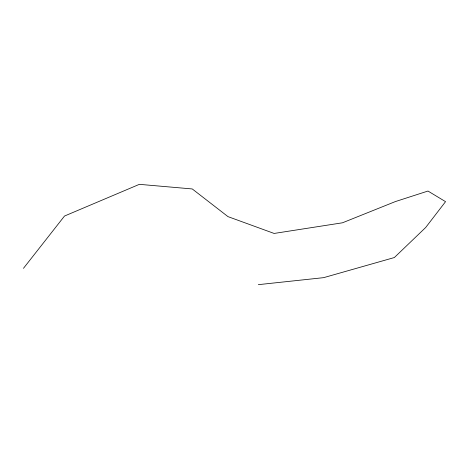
<?xml version="1.0" encoding="UTF-8"?>
<svg xmlns="http://www.w3.org/2000/svg" width="469" height="469" viewBox="0 0 469 469"><rect width="100%" height="100%" fill="white"/><g stroke="black" fill="none" stroke-linecap="round" stroke-linejoin="round"><path stroke-width="0.7" d="M23.45 268.35L64.511 216.039L139.369 184.34L192.255 188.948L227.993 216.631L274.125 233.445L342.476 222.798L395.449 201.547L427.974 191.047L445.55 201.658L425.694 227.483L394.353 257.545L323.633 277.654L258.325 284.66"/></g></svg>
